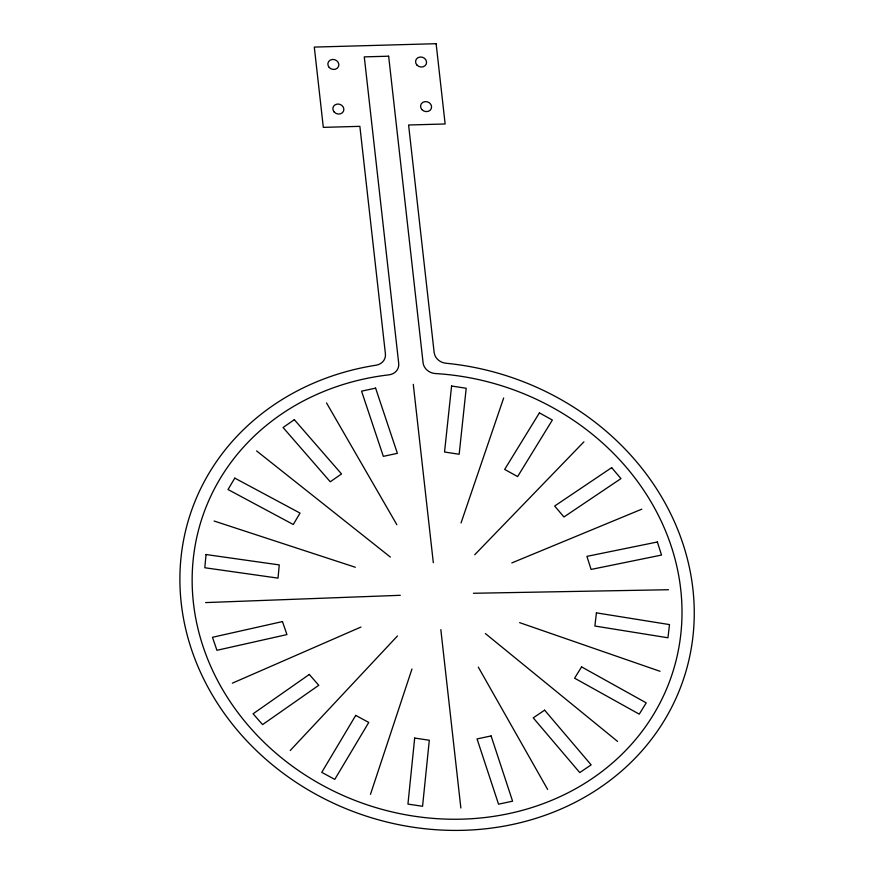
<?xml version="1.0" encoding="UTF-8"?>
<svg xmlns="http://www.w3.org/2000/svg" width="874" height="874" viewBox="0 0 874 874"><rect width="100%" height="100%" fill="white"/><g stroke="black" fill="none" stroke-linecap="round" stroke-linejoin="round"><path stroke-width="1.31" d="M370.478 794.335L411.971 668.992M461.035 522.958L503.664 397.998M290.223 750.504L397.441 635.988M474.724 554.75L583.919 441.829M232.331 683.173L360.962 627.04M511.825 562.922L641.811 509.16M205.608 602.59L400.303 595.303M473.424 593.271L668.534 589.731M214.13 521.035L355.336 567.259M519.626 622.638L660.023 671.298M256.585 450.918L390.383 557.088M485.376 633.552L617.568 741.414M326.515 402.914L396.862 524.739M478.318 667.146L547.627 789.419M413.282 384.331L433.318 562.714M440.835 629.619L460.86 808.002M206.035 554.531L204.8 567.75L278.03 578.129L279.254 564.91L206.035 554.531M414.68 738.06L407.94 804.091L422.568 806.276L429.309 740.245L414.68 738.06M451.585 386.024L444.538 452.011L459.167 454.251L466.203 388.264L451.585 386.024M596.418 612.86L594.888 626.035L667.965 637.78L669.495 624.593L596.418 612.86M234.778 478.111L228.027 489.527L293.271 524.498L300.033 513.093L234.778 478.111M355.729 715.402L321.752 772.354L334.775 779.389L368.762 722.437L355.729 715.402M539.411 412.878L504.669 469.414L517.616 476.581L552.357 420.044L539.411 412.878M581.592 666.895L574.6 678.18L639.255 714.156L646.236 702.871L581.592 666.895M309.298 674.455L253.099 713.785L262.571 724.612L318.759 685.292L309.298 674.455M294.33 419.684L283.067 427.517L330.252 481.782L341.516 473.948L294.33 419.684M544.611 710.158L533.238 717.86L579.757 772.583L591.141 764.87L544.611 710.158M611.669 467.645L554.662 506.024L563.938 516.982L620.944 478.613L611.669 467.645M282.466 621.578L212.469 637.288L216.938 650.3L286.934 634.59L282.466 621.578M375.602 388.132L361.563 391.17L383.336 456.359L397.375 453.322L375.602 388.132M491.101 735.941L477.051 738.923L498.541 804.167L512.59 801.185L491.101 735.941M657.357 542L586.913 556.367L591.097 569.433L661.531 555.066L657.357 542M436.126 43.7L314.301 47.087L323.314 127.364L359.869 126.348L385.412 353.85A12.378 11.001 18.8 0 1 376.137 365.19A260.026 231.064 18.8 0 0 235.751 728.337A260.026 231.064 18.8 0 0 666.742 716.363A260.026 231.064 18.8 0 0 445.904 363.245A12.378 11.001 18.8 0 1 434.149 352.495L408.595 124.993L445.139 123.977L436.126 43.7M388.646 56.198L364.283 56.876L398.708 363.431A12.378 11.001 18.8 0 1 388.941 374.837A247.648 220.062 18.8 0 0 243.256 719.488A247.648 220.062 18.8 0 0 657.303 707.995A247.648 220.062 18.8 0 0 435.35 373.548A12.378 11.001 18.8 0 1 423.082 362.754L388.646 56.198M421.945 109.643A5.572 4.949 18.8 0 0 431.297 108.551A5.572 4.949 18.8 0 0 425.004 101.624A5.572 4.949 18.8 0 0 421.945 109.643M334.229 112.08A5.572 4.949 18.8 0 0 343.591 110.987A5.572 4.949 18.8 0 0 337.288 104.061A5.572 4.949 18.8 0 0 334.229 112.08M329.225 67.484A5.572 4.949 18.8 0 0 338.577 66.391A5.572 4.949 18.8 0 0 332.273 59.465A5.572 4.949 18.8 0 0 329.225 67.484M416.931 65.047A5.572 4.949 18.8 0 0 426.293 63.955A5.572 4.949 18.8 0 0 419.99 57.029A5.572 4.949 18.8 0 0 416.931 65.047"/></g></svg>
